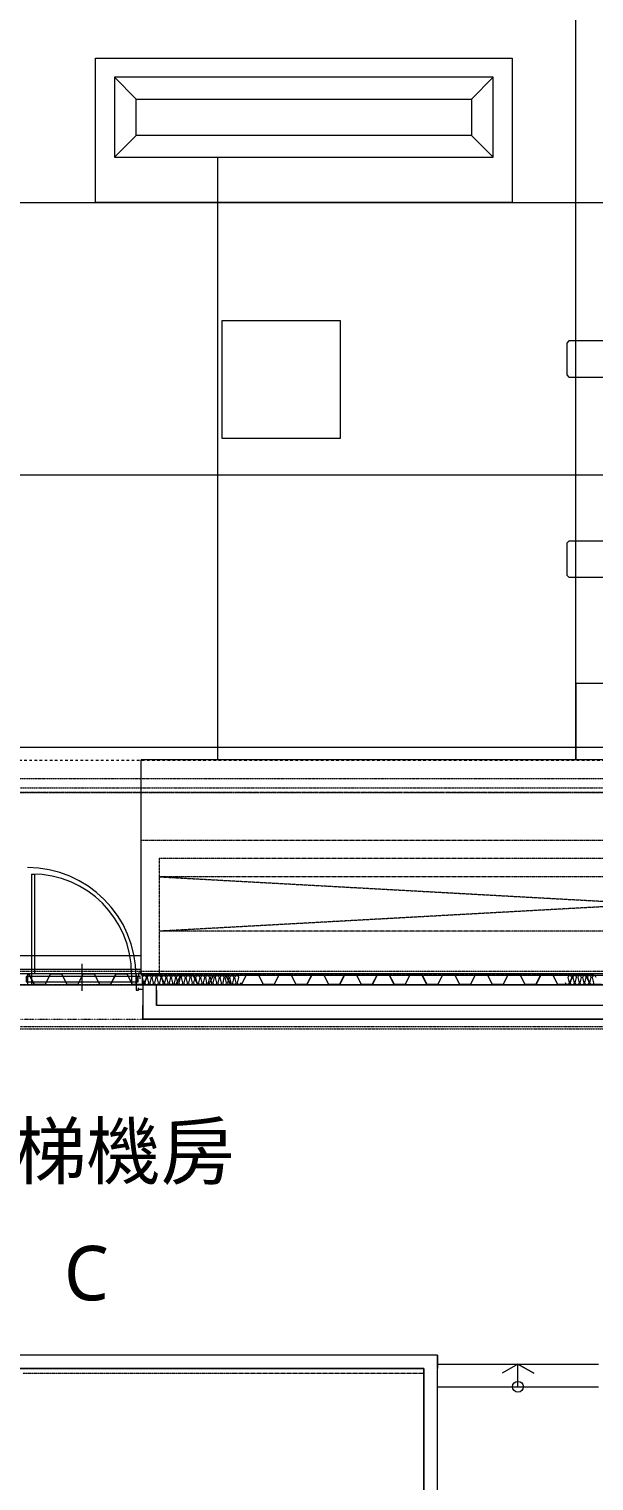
# Model space of a CAD drawing. Extents: x -32000 to 401936, y -48083 to 131250.
# Drawn here: x 245868 to 252101, y 24912 to 40912 of the extents above; entities that cross this region are included whole.
import ezdxf
from ezdxf.enums import TextEntityAlignment as Align

# ---------------------------------------------------------------- set-up
doc = ezdxf.new("R2010")
doc.units = 0
doc.header["$LTSCALE"] = 10
for name, pattern in [('H12PL4$0$JJP_三點線', [0.9, 0.3, -0.15, 0, -0.15, 0, -0.15, 0, -0.15]), ('H12PL4$0$JJP_虛線(退縮線、投影線、地下室範圍、非屬本工程、圖面分區)', [0.45, 0.3, -0.15]), ('H12PL4$0$TAI_虛線', [5.644, 2.822, -2.822]), ('XFM7P40ICA$0$H12PL4$0$DOTK1', [0.01, 0.005, -0.005]), ('XFM7P40ICA$0$H12PL4$0$JJP_三點線', [0.9, 0.3, -0.15, 0, -0.15, 0, -0.15, 0, -0.15]), ('XFM7P40ICA$0$H12PL4$0$JJP_虛線(退縮線、投影線、地下室範圍、非屬本工程、圖面分區)', [0.45, 0.3, -0.15])]:
    doc.linetypes.add(name, pattern=pattern)
for name, color, linetype in [('H12PL4$0$A-WALL-EX', 252, 'Continuous'), ('H12PL4$0$A-WALL-IN', 252, 'Continuous'), ('H12PL4$0$A-ZONE', 252, 'Continuous'), ('H12PL4$0$Door', 252, 'Continuous'), ('H12PL4$0$S-GRID', 252, 'Continuous'), ('H12PL4$0$S-SLAB-SHOW', 252, 'Continuous'), ('XFM7P40ICA$0$H12PL4$0$A-CLNG', 252, 'Continuous'), ('XFM7P40ICA$0$H12PL4$0$A-WALL-EX', 252, 'Continuous'), ('XFM7P40ICA$0$H12PL4$0$Hattch', 252, 'Continuous'), ('XFM7P40ICA$0$H12PL4$0$L40_19_$ALDG', 252, 'Continuous'), ('XFM7P40ICA$0$H12PL4$0$L40_19_GW', 252, 'Continuous'), ('XFM7P40ICA$0$H12PL4$0$L40_19_KAIDAN', 252, 'Continuous'), ('XFM7P40ICA$0$H12PL4$0$L40_19_MEJI', 252, 'Continuous'), ('XFM7P40ICA$0$H12PL4$0$L40_19_SIAGE1', 252, 'Continuous'), ('XFM7P40ICA$0$H12PL4$0$L40_19_SIAGE2', 252, 'Continuous'), ('XFM7P40ICA$0$H12PL4$0$L40_19_SIAGE3', 252, 'Continuous'), ('XFM7P40ICA$0$H12PL4$0$L40_19_SUGATA2', 252, 'Continuous'), ('XFM7P40ICA$0$H12PL4$0$L40_19_SUGATA3', 252, 'Continuous'), ('XFM7P40ICA$0$H12PL4$0$L40_19_SUGATAD', 252, 'Continuous'), ('XFM7P40ICA$0$H12PL4$0$L40_19_TATEGU1', 252, 'Continuous'), ('XFM7P40ICA$0$H12PL4$0$L40_19_TATEGU3', 252, 'Continuous'), ('XFM7P40ICA$0$H12PL4$0$L40_19_設備基礎', 252, 'Continuous'), ('XFM7P40ICA$0$H12PL4$0$S-GRID', 252, 'Continuous')]:
    doc.layers.add(name, color=color, linetype=linetype)
doc.styles.add('H12PL4$0$Standard', font='', dxfattribs={"width": 0.8})
doc.styles.get('H12PL4$0$Standard').set_extended_font_data('Microsoft JhengHei')

# ---------------------------------------------------------------- blocks, each defined once
blk = doc.blocks.new('XFM7P40ICA$0$H12PL4')
at = {"layer": 'XFM7P40ICA$0$H12PL4$0$A-CLNG', "lineweight": 0, "flags": 128}
blk.add_lwpolyline([(243300, 26150), (250225, 26150), (250225, 22725), (252150, 22725), (252150, 9575), (245975, 9575), (245975, 12725), (243300, 12725)], close=True, dxfattribs=at)
at = {"layer": 'XFM7P40ICA$0$H12PL4$0$A-WALL-EX', "linetype": 'XFM7P40ICA$0$H12PL4$0$JJP_虛線(退縮線、投影線、地下室範圍、非屬本工程、圖面分區)', "lineweight": 0}
blk.add_line((244350, 32550), (253450, 32550), dxfattribs=at)
at = {"layer": 'XFM7P40ICA$0$H12PL4$0$A-WALL-EX', "linetype": 'XFM7P40ICA$0$H12PL4$0$JJP_虛線(退縮線、投影線、地下室範圍、非屬本工程、圖面分區)', "lineweight": 0, "flags": 128}
for points in [[(253450, 32650), (244350, 32650)], [(244300, 32500), (253600, 32500)], [(263295, 30525), (243075, 30525)], [(263319.5, 30380), (243220, 30380)], [(243680.5, 29919.5), (263319.5, 29919.5)], [(243705, 29895), (263295, 29895)]]:
    blk.add_lwpolyline(points, dxfattribs=at)
at = {"layer": 'XFM7P40ICA$0$H12PL4$0$A-WALL-EX', "lineweight": 0, "flags": 128}
for points in [[(261965, 30500), (243300, 30500)], [(260500, 30500), (244300, 30500)], [(243300, 30380), (261965, 30380)], [(247275, 30380), (247125, 30380)], [(247125, 30380), (247125, 30150)], [(247275, 30150), (247275, 30380)], [(247125, 30000), (247125, 30150)], [(252215, 30150), (247275, 30150)], [(247125, 30000), (252215, 30000)], [(250375, 26300), (243680.5, 26300)], [(250375, 26300), (250375, 26150)], [(243680.5, 26150), (250225, 26150)], [(250225, 26150), (250225, 22725)], [(250375, 22875), (250375, 26150)]]:
    blk.add_lwpolyline(points, dxfattribs=at)
at = {"layer": 'XFM7P40ICA$0$H12PL4$0$Hattch', "lineweight": 0}
for p, q in [((245926.2, 30380), (245867.1, 30498.3)), ((245927.3, 30381.7), (245868.1, 30500)), ((246045.2, 30381.7), (246104.4, 30500)), ((246046.2, 30380), (246105.4, 30498.3)), ((246104.4, 30500), (246228.1, 30500)), ((246227.1, 30498.3), (246105.4, 30498.3)), ((246287.3, 30380), (246228.1, 30498.3)), ((246288.3, 30381.7), (246229.2, 30500)), ((246406.2, 30381.7), (246465.4, 30500)), ((246407.3, 30380), (246466.4, 30498.3)), ((246465.4, 30500), (246589.2, 30500)), ((246588.1, 30498.3), (246466.4, 30498.3)), ((246648.3, 30380), (246589.2, 30498.3)), ((246649.4, 30381.7), (246590.2, 30500)), ((246767.3, 30381.7), (246826.4, 30500)), ((246768.3, 30380), (246827.5, 30498.3)), ((246826.4, 30500), (246950.2, 30500)), ((246949.2, 30498.3), (246827.5, 30498.3)), ((247009.4, 30380), (246950.2, 30498.3)), ((247010.4, 30381.7), (246951.2, 30500)), ((247128.3, 30381.7), (247187.5, 30500)), ((247129.4, 30380), (247188.5, 30498.3)), ((247187.5, 30500), (247311.2, 30500)), ((247310.2, 30498.3), (247188.5, 30498.3)), ((247370.4, 30380), (247311.2, 30498.3)), ((247371.4, 30381.7), (247312.3, 30500)), ((247489.4, 30381.7), (247548.5, 30500)), ((247490.4, 30380), (247549.6, 30498.3)), ((247548.5, 30500), (247672.3, 30500)), ((247671.2, 30498.3), (247549.6, 30498.3)), ((247731.4, 30380), (247672.3, 30498.3)), ((247732.5, 30381.7), (247673.3, 30500)), ((247850.4, 30381.7), (247909.6, 30500)), ((247851.4, 30380), (247910.6, 30498.3)), ((247909.6, 30500), (248033.3, 30500)), ((248032.3, 30498.3), (247910.6, 30498.3)), ((248092.5, 30380), (248033.3, 30498.3)), ((248093.5, 30381.7), (248034.3, 30500)), ((248211.4, 30381.7), (248270.6, 30500)), ((248212.5, 30380), (248271.6, 30498.3)), ((248270.6, 30500), (248394.3, 30500)), ((248393.3, 30498.3), (248271.6, 30498.3)), ((248453.5, 30380), (248394.3, 30498.3)), ((248454.5, 30381.7), (248395.4, 30500)), ((248572.5, 30381.7), (248631.6, 30500)), ((248573.5, 30380), (248632.7, 30498.3)), ((248631.6, 30500), (248755.4, 30500)), ((248754.3, 30498.3), (248632.7, 30498.3)), ((248814.5, 30380), (248755.4, 30498.3)), ((248815.6, 30381.7), (248756.4, 30500)), ((248933.5, 30381.7), (248992.7, 30500)), ((248934.5, 30380), (248993.7, 30498.3)), ((248992.7, 30500), (249116.4, 30500)), ((249115.4, 30498.3), (248993.7, 30498.3)), ((249175.6, 30380), (249116.4, 30498.3)), ((249176.6, 30381.7), (249117.5, 30500)), ((249294.5, 30381.7), (249353.7, 30500)), ((249295.6, 30380), (249354.7, 30498.3)), ((249353.7, 30500), (249477.5, 30500)), ((249476.4, 30498.3), (249354.7, 30498.3)), ((249536.6, 30380), (249477.5, 30498.3)), ((249537.7, 30381.7), (249478.5, 30500)), ((249655.6, 30381.7), (249714.7, 30500)), ((249656.6, 30380), (249715.8, 30498.3)), ((249714.7, 30500), (249838.5, 30500)), ((249837.5, 30498.3), (249715.8, 30498.3)), ((249897.7, 30380), (249838.5, 30498.3)), ((249898.7, 30381.7), (249839.5, 30500)), ((250016.6, 30381.7), (250075.8, 30500)), ((250017.7, 30380), (250076.8, 30498.3)), ((250075.8, 30500), (250199.5, 30500)), ((250198.5, 30498.3), (250076.8, 30498.3)), ((250258.7, 30380), (250199.5, 30498.3)), ((250259.7, 30381.7), (250200.6, 30500)), ((250377.7, 30381.7), (250436.8, 30500)), ((250378.7, 30380), (250437.9, 30498.3)), ((250436.8, 30500), (250560.6, 30500)), ((250559.5, 30498.3), (250437.9, 30498.3)), ((250619.7, 30380), (250560.6, 30498.3)), ((250620.8, 30381.7), (250561.6, 30500)), ((250738.7, 30381.7), (250797.9, 30500)), ((250739.7, 30380), (250798.9, 30498.3)), ((250797.9, 30500), (250921.6, 30500)), ((250920.6, 30498.3), (250798.9, 30498.3)), ((250980.8, 30380), (250921.6, 30498.3)), ((250981.8, 30381.7), (250922.7, 30500)), ((251099.7, 30381.7), (251158.9, 30500)), ((251100.8, 30380), (251159.9, 30498.3)), ((251158.9, 30500), (251282.7, 30500)), ((251281.6, 30498.3), (251159.9, 30498.3)), ((251341.8, 30380), (251282.7, 30498.3)), ((251342.9, 30381.7), (251283.7, 30500)), ((251460.8, 30381.7), (251519.9, 30500)), ((251461.8, 30380), (251521, 30498.3)), ((251519.9, 30500), (251643.7, 30500)), ((251642.7, 30498.3), (251521, 30498.3)), ((251702.9, 30380), (251643.7, 30498.3)), ((251703.9, 30381.7), (251644.7, 30500)), ((251821.8, 30381.7), (251881, 30500)), ((251822.9, 30380), (251882, 30498.3)), ((251881, 30500), (252004.7, 30500)), ((252003.7, 30498.3), (251882, 30498.3)), ((252063.9, 30380), (252004.7, 30498.3)), ((252064.9, 30381.7), (252005.8, 30500)), ((246046.2, 30380), (245926.2, 30380)), ((246045.2, 30381.7), (245927.3, 30381.7)), ((246407.3, 30380), (246287.3, 30380)), ((246406.2, 30381.7), (246288.3, 30381.7)), ((246768.3, 30380), (246648.3, 30380)), ((246767.3, 30381.7), (246649.4, 30381.7)), ((247129.4, 30380), (247009.4, 30380)), ((247128.3, 30381.7), (247010.4, 30381.7)), ((247490.4, 30380), (247370.4, 30380)), ((247489.4, 30381.7), (247371.4, 30381.7)), ((247851.4, 30380), (247731.4, 30380)), ((247850.4, 30381.7), (247732.5, 30381.7)), ((248212.5, 30380), (248092.5, 30380)), ((248211.4, 30381.7), (248093.5, 30381.7)), ((248573.5, 30380), (248453.5, 30380)), ((248572.5, 30381.7), (248454.5, 30381.7)), ((248934.5, 30380), (248814.5, 30380)), ((248933.5, 30381.7), (248815.6, 30381.7)), ((249295.6, 30380), (249175.6, 30380)), ((249294.5, 30381.7), (249176.6, 30381.7)), ((249656.6, 30380), (249536.6, 30380)), ((249655.6, 30381.7), (249537.7, 30381.7)), ((250017.7, 30380), (249897.7, 30380)), ((250016.6, 30381.7), (249898.7, 30381.7)), ((250378.7, 30380), (250258.7, 30380)), ((250377.7, 30381.7), (250259.7, 30381.7)), ((250739.7, 30380), (250619.7, 30380)), ((250738.7, 30381.7), (250620.8, 30381.7)), ((251100.8, 30380), (250980.8, 30380)), ((251099.7, 30381.7), (250981.8, 30381.7)), ((251461.8, 30380), (251341.8, 30380)), ((251460.8, 30381.7), (251342.9, 30381.7)), ((251822.9, 30380), (251702.9, 30380)), ((251821.8, 30381.7), (251703.9, 30381.7)), ((252183.9, 30380), (252063.9, 30380)), ((252182.9, 30381.7), (252064.9, 30381.7))]:
    blk.add_line(p, q, dxfattribs=at)
at = {"layer": 'XFM7P40ICA$0$H12PL4$0$L40_19_$ALDG', "linetype": 'XFM7P40ICA$0$H12PL4$0$DOTK1', "lineweight": 0}
blk.add_line((245800, 26100), (250225, 26100), dxfattribs=at)
at = {"layer": 'XFM7P40ICA$0$H12PL4$0$L40_19_GW', "lineweight": 0, "flags": 128}
for points in [[(247134.4, 30401.1), (247120, 30459.9, -1), (247161.2, 30459.9), (247146.8, 30401.1, 1), (247188, 30401.1), (247173.6, 30459.9, -1), (247214.8, 30459.9), (247200.4, 30401.1, 1), (247241.6, 30401.1), (247227.2, 30459.9, -1), (247268.4, 30459.9), (247254, 30401.1, 1), (247295.2, 30401.1), (247280.8, 30459.9, -1), (247322, 30459.9), (247307.6, 30401.1, 1), (247348.8, 30401.1), (247334.4, 30459.9, -1), (247375.6, 30459.9), (247361.2, 30401.1, 1), (247402.4, 30401.1), (247388, 30459.9, -1), (247429.2, 30459.9), (247414.8, 30401.1, 1), (247456, 30401.1), (247441.6, 30459.9, -1), (247482.8, 30459.9), (247468.4, 30401.1, 1), (247509.6, 30401.1), (247495.2, 30459.9, -1), (247536.4, 30459.9), (247522, 30401.1, 1), (247563.2, 30401.1), (247548.8, 30459.9, -1), (247590, 30459.9), (247575.6, 30401.1, 1), (247616.8, 30401.1), (247602.4, 30459.9, -1), (247643.6, 30459.9), (247629.2, 30401.1, 1), (247670.4, 30401.1), (247656, 30459.9, -1), (247697.2, 30459.9), (247682.8, 30401.1, 1), (247724, 30401.1), (247709.6, 30459.9, -1), (247750.8, 30459.9), (247736.4, 30401.1, 1), (247777.6, 30401.1), (247763.2, 30459.9, -1), (247804.4, 30459.9), (247790, 30401.1, 1), (247831.2, 30401.1), (247816.8, 30459.9, -1), (247858, 30459.9), (247843.6, 30401.1, 1), (247884.8, 30401.1), (247870.4, 30459.9, -1), (247911.6, 30459.9), (247897.2, 30401.1, 1), (247938.4, 30401.1), (247924, 30459.9, -1), (247965.2, 30459.9), (247950.8, 30401.1, 1), (247992, 30401.1), (247977.6, 30459.9, -1), (248018.8, 30459.9), (248004.4, 30401.1, 1), (248045.6, 30401.1), (248031.2, 30459.9, -1), (248072.4, 30459.9), (248058, 30401.1, 1), (248099.2, 30401.1), (248084.8, 30459.9, -1), (248126, 30459.9), (248111.6, 30401.1, 1), (248152.8, 30401.1), (248138.4, 30459.9, -1), (248179.6, 30459.9), (248165.2, 30401.1, 1), (248206.4, 30401.1)], [(252123.8, 30459.9, 1), (252082.5, 30459.9), (252097, 30401.1, -1), (252055.7, 30401.1), (252070.2, 30459.9, 1), (252028.9, 30459.9), (252043.4, 30401.1, -1), (252002.1, 30401.1), (252016.6, 30459.9, 1), (251975.3, 30459.9), (251989.8, 30401.1, -1), (251948.5, 30401.1), (251963, 30459.9, 1), (251921.7, 30459.9), (251936.2, 30401.1, -1), (251894.9, 30401.1), (251909.4, 30459.9, 1), (251868.1, 30459.9), (251882.6, 30401.1, -1), (251841.3, 30401.1), (251855.8, 30459.9, 1), (251814.5, 30459.9), (251829, 30401.1, -1), (251787.7, 30401.1)]]:
    blk.add_lwpolyline(points, format="xyb", dxfattribs=at)
at = {"layer": 'XFM7P40ICA$0$H12PL4$0$L40_19_KAIDAN', "lineweight": 0, "flags": 128}
blk.add_lwpolyline([(251262.5, 25950), (251262.5, 26200), (251437.5, 26100), (251262.5, 26200), (251087.5, 26100)], dxfattribs=at)
at = {"layer": 'XFM7P40ICA$0$H12PL4$0$L40_19_MEJI', "lineweight": 0}
for p, q in [((251900, 32860), (251900, 90200)), ((247950, 32860), (247950, 39500)), ((244130, 39000), (260600, 39000)), ((244130, 36000), (260600, 36000)), ((245350, 33000), (252350, 33000))]:
    blk.add_line(p, q, dxfattribs=at)
at = {"layer": 'XFM7P40ICA$0$H12PL4$0$L40_19_MEJI', "lineweight": 0, "flags": 128}
blk.add_lwpolyline([(246600, 39000), (246600, 40590), (251200, 40590), (251200, 39000)], close=True, dxfattribs=at)
blk.add_lwpolyline([(253300, 32860), (253300, 33700), (251900, 33700), (251900, 32860)], dxfattribs=at)
at = {"layer": 'XFM7P40ICA$0$H12PL4$0$L40_19_SIAGE1', "lineweight": 0}
for p, q in [((247075, 30332), (247125, 30332)), ((247125, 30332), (247125, 30000)), ((252250, 30000), (247125, 30000)), ((250375, 26300), (243300, 26300)), ((250375, 22875), (250375, 26300)), ((250225, 26150), (243300, 26150)), ((250225, 22725), (250225, 26150))]:
    blk.add_line(p, q, dxfattribs=at)
at = {"layer": 'XFM7P40ICA$0$H12PL4$0$L40_19_SIAGE2', "lineweight": 0, "flags": 128}
blk.add_lwpolyline([(252118.8, 30500), (252094, 30500), (252094, 30485.5), (252069.2, 30485.5), (252069.2, 30500), (252044.4, 30500), (252044.4, 30485.5), (252019.6, 30485.5), (252019.6, 30500), (251994.8, 30500), (251994.8, 30485.5), (251970, 30485.5), (251970, 30500), (251945.2, 30500), (251945.2, 30485.5), (251920.4, 30485.5), (251920.4, 30500), (251895.6, 30500), (251895.6, 30485.5), (251870.8, 30485.5), (251870.8, 30500), (251846, 30500), (251846, 30485.5), (251821.2, 30485.5), (251821.2, 30500), (251798, 30500), (251798, 30485.5), (251773.2, 30485.5), (251773.2, 30500), (251748.4, 30500), (251748.4, 30485.5), (251723.6, 30485.5), (251723.6, 30500), (251698.8, 30500), (251698.8, 30485.5), (251674, 30485.5), (251674, 30500), (251649.2, 30500), (251649.2, 30485.5), (251624.4, 30485.5), (251624.4, 30500), (251599.6, 30500), (251599.6, 30485.5), (251574.8, 30485.5), (251574.8, 30500), (251550, 30500), (251550, 30485.5), (251525.2, 30485.5), (251525.2, 30500), (251500.4, 30500), (251500.4, 30485.5), (251475.6, 30485.5), (251475.6, 30500), (251450.8, 30500), (251450.8, 30485.5), (251426, 30485.5), (251426, 30500), (251401.2, 30500), (251401.2, 30485.5), (251376.4, 30485.5), (251376.4, 30500), (251351.6, 30500), (251351.6, 30485.5), (251326.8, 30485.5), (251326.8, 30500), (251302, 30500), (251302, 30485.5), (251277.2, 30485.5), (251277.2, 30500), (251252.4, 30500), (251252.4, 30485.5), (251227.6, 30485.5), (251227.6, 30500), (251202.8, 30500), (251202.8, 30485.5), (251178, 30485.5), (251178, 30500), (251153.2, 30500), (251153.2, 30485.5), (251128.4, 30485.5), (251128.4, 30500), (251103.6, 30500), (251103.6, 30485.5), (251078.8, 30485.5), (251078.8, 30500), (251054, 30500), (251054, 30485.5), (251029.2, 30485.5), (251029.2, 30500), (251004.4, 30500), (251004.4, 30485.5), (250979.6, 30485.5), (250979.6, 30500), (250954.8, 30500), (250954.8, 30485.5), (250930, 30485.5), (250930, 30500), (250905.2, 30500), (250905.2, 30485.5), (250880.4, 30485.5), (250880.4, 30500), (250855.6, 30500), (250855.6, 30485.5), (250830.8, 30485.5), (250830.8, 30500), (250806, 30500), (250806, 30485.5), (250781.2, 30485.5), (250781.2, 30500), (250756.4, 30500), (250756.4, 30485.5), (250731.6, 30485.5), (250731.6, 30500), (250706.8, 30500), (250706.8, 30485.5), (250682, 30485.5), (250682, 30500), (250657.2, 30500), (250657.2, 30485.5), (250632.4, 30485.5), (250632.4, 30500), (250607.6, 30500), (250607.6, 30485.5), (250582.8, 30485.5), (250582.8, 30500), (250558, 30500), (250558, 30485.5), (250533.2, 30485.5), (250533.2, 30500), (250508.4, 30500), (250508.4, 30485.5), (250483.6, 30485.5), (250483.6, 30500), (250458.8, 30500), (250458.8, 30485.5), (250434, 30485.5), (250434, 30500), (250409.2, 30500), (250409.2, 30485.5), (250384.4, 30485.5), (250384.4, 30500), (250359.6, 30500), (250359.6, 30485.5), (250334.8, 30485.5), (250334.8, 30500), (250310, 30500), (250310, 30485.5), (250285.2, 30485.5), (250285.2, 30500), (250260.4, 30500), (250260.4, 30485.5), (250235.6, 30485.5), (250235.6, 30500), (250210.8, 30500), (250210.8, 30485.5), (250186, 30485.5), (250186, 30500), (250161.2, 30500), (250161.2, 30485.5), (250136.4, 30485.5), (250136.4, 30500), (250111.6, 30500), (250111.6, 30485.5), (250086.8, 30485.5), (250086.8, 30500), (250062, 30500), (250062, 30485.5), (250037.2, 30485.5), (250037.2, 30500), (250012.4, 30500), (250012.4, 30485.5), (249987.6, 30485.5), (249987.6, 30500), (249962.8, 30500), (249962.8, 30485.5), (249938, 30485.5), (249938, 30500), (249913.2, 30500), (249913.2, 30485.5), (249888.4, 30485.5), (249888.4, 30500), (249863.6, 30500), (249863.6, 30485.5), (249838.8, 30485.5), (249838.8, 30500), (249814, 30500), (249814, 30485.5), (249789.2, 30485.5), (249789.2, 30500), (249766, 30500), (249766, 30485.5), (249741.2, 30485.5), (249741.2, 30500), (249716.4, 30500), (249716.4, 30485.5), (249691.6, 30485.5), (249691.6, 30500), (249666.8, 30500), (249666.8, 30485.5), (249642, 30485.5), (249642, 30500), (249617.2, 30500), (249617.2, 30485.5), (249592.4, 30485.5), (249592.4, 30500), (249567.6, 30500), (249567.6, 30485.5), (249542.8, 30485.5), (249542.8, 30500), (249518, 30500), (249518, 30485.5), (249493.2, 30485.5), (249493.2, 30500), (249468.4, 30500), (249468.4, 30485.5), (249443.6, 30485.5), (249443.6, 30500), (249418.8, 30500), (249418.8, 30485.5), (249394, 30485.5), (249394, 30500), (249369.2, 30500), (249369.2, 30485.5), (249344.4, 30485.5), (249344.4, 30500), (249319.6, 30500), (249319.6, 30485.5), (249294.8, 30485.5), (249294.8, 30500), (249270, 30500), (249270, 30485.5), (249245.2, 30485.5), (249245.2, 30500), (249220.4, 30500), (249220.4, 30485.5), (249195.6, 30485.5), (249195.6, 30500), (249170.8, 30500), (249170.8, 30485.5), (249146, 30485.5), (249146, 30500), (249121.2, 30500), (249121.2, 30485.5), (249096.4, 30485.5), (249096.4, 30500), (249071.6, 30500), (249071.6, 30485.5), (249046.8, 30485.5), (249046.8, 30500), (249022, 30500), (249022, 30485.5), (248997.2, 30485.5), (248997.2, 30500), (248972.4, 30500), (248972.4, 30485.5), (248947.6, 30485.5), (248947.6, 30500), (248922.8, 30500), (248922.8, 30485.5), (248898, 30485.5), (248898, 30500), (248873.2, 30500), (248873.2, 30485.5), (248848.4, 30485.5), (248848.4, 30500), (248823.6, 30500), (248823.6, 30485.5), (248798.8, 30485.5), (248798.8, 30500), (248774, 30500), (248774, 30485.5), (248749.2, 30485.5), (248749.2, 30500), (248724.4, 30500), (248724.4, 30485.5), (248699.6, 30485.5), (248699.6, 30500), (248674.8, 30500), (248674.8, 30485.5), (248650, 30485.5), (248650, 30500), (248625.2, 30500), (248625.2, 30485.5), (248600.4, 30485.5), (248600.4, 30500), (248575.6, 30500), (248575.6, 30485.5), (248550.8, 30485.5), (248550.8, 30500), (248526, 30500), (248526, 30485.5), (248501.2, 30485.5), (248501.2, 30500), (248476.4, 30500), (248476.4, 30485.5), (248451.6, 30485.5), (248451.6, 30500), (248426.8, 30500), (248426.8, 30485.5), (248402, 30485.5), (248402, 30500), (248377.2, 30500), (248377.2, 30485.5), (248352.4, 30485.5), (248352.4, 30500), (248327.6, 30500), (248327.6, 30485.5), (248302.8, 30485.5), (248302.8, 30500), (248278, 30500), (248278, 30485.5), (248253.2, 30485.5), (248253.2, 30500), (248228.4, 30500), (248228.4, 30485.5), (248203.6, 30485.5), (248203.6, 30500), (248178.8, 30500), (248178.8, 30485.5), (248154, 30485.5), (248154, 30500), (248129.2, 30500), (248129.2, 30485.5), (248104.4, 30485.5), (248104.4, 30500), (248080, 30500), (248080, 30485.5), (248055.2, 30485.5), (248055.2, 30500), (248030.4, 30500), (248030.4, 30485.5), (248005.6, 30485.5), (248005.6, 30500), (247980.8, 30500), (247980.8, 30485.5), (247956, 30485.5), (247956, 30500), (247931.2, 30500), (247931.2, 30485.5), (247906.4, 30485.5), (247906.4, 30500), (247881.6, 30500), (247881.6, 30485.5), (247856.8, 30485.5), (247856.8, 30500), (247832, 30500), (247832, 30485.5), (247807.2, 30485.5), (247807.2, 30500), (247782.4, 30500), (247782.4, 30485.5), (247757.6, 30485.5), (247757.6, 30500), (247732.8, 30500), (247732.8, 30485.5), (247708, 30485.5), (247708, 30500), (247683.2, 30500), (247683.2, 30485.5), (247658.4, 30485.5), (247658.4, 30500), (247633.6, 30500), (247633.6, 30485.5), (247608.8, 30485.5), (247608.8, 30500), (247584, 30500), (247584, 30485.5), (247559.2, 30485.5), (247559.2, 30500), (247534.4, 30500), (247534.4, 30485.5), (247509.6, 30485.5), (247509.6, 30500), (247484.8, 30500), (247484.8, 30485.5), (247460, 30485.5), (247460, 30500), (247435.2, 30500), (247435.2, 30485.5), (247410.4, 30485.5), (247410.4, 30500), (247385.6, 30500), (247385.6, 30485.5), (247360.8, 30485.5), (247360.8, 30500), (247336, 30500), (247336, 30485.5), (247311.2, 30485.5), (247311.2, 30500), (247286.4, 30500), (247286.4, 30485.5), (247261.6, 30485.5), (247261.6, 30500), (247236.8, 30500), (247236.8, 30485.5), (247212, 30485.5), (247212, 30500), (247187.2, 30500), (247187.2, 30485.5), (247162.4, 30485.5), (247162.4, 30500), (247137.6, 30500), (247137.6, 30485.5), (247105, 30485.5)], dxfattribs=at)
at = {"layer": 'XFM7P40ICA$0$H12PL4$0$L40_19_SIAGE3', "lineweight": 0}
for p, q in [((247120, 30380.5), (247120, 30480.5)), ((258665, 30480.5), (247120, 30480.5)), ((258665, 30380.5), (247120, 30380.5)), ((247275, 30322), (247275, 30150)), ((252250, 30150), (247275, 30150))]:
    blk.add_line(p, q, dxfattribs=at)
at = {"layer": 'XFM7P40ICA$0$H12PL4$0$L40_19_SUGATA2', "lineweight": 0}
for p in [(247105, 30500), (258435, 32860)]:
    blk.add_line(p, (247105, 32860), dxfattribs=at)
at = {"layer": 'XFM7P40ICA$0$H12PL4$0$L40_19_SUGATA3', "lineweight": 0}
for p, q in [((247050, 40140), (246810, 40380)), ((250750, 40140), (250990, 40380)), ((247050, 39740), (246810, 39500)), ((250750, 39740), (250990, 39500)), ((247105, 30700), (244300, 30700)), ((247105, 30550), (244150, 30550)), ((250375, 26200), (252150, 26200)), ((250375, 25950), (252150, 25950))]:
    blk.add_line(p, q, dxfattribs=at)
blk.add_circle((251262.5, 25950), 60, dxfattribs=at)
at = {"layer": 'XFM7P40ICA$0$H12PL4$0$L40_19_SUGATAD', "linetype": 'XFM7P40ICA$0$H12PL4$0$DOTK1', "lineweight": 0}
for p, q in [((253600, 32500), (244600, 32500)), ((258405, 31970), (247105, 31970)), ((247305, 31770), (247305, 30500)), ((258205, 31770), (247305, 31770)), ((258205, 31570), (247305, 31570)), ((247305, 31570), (258205, 30970)), ((258205, 31570), (247305, 30970)), ((258205, 30970), (247305, 30970))]:
    blk.add_line(p, q, dxfattribs=at)
at = {"layer": 'XFM7P40ICA$0$H12PL4$0$L40_19_TATEGU1', "lineweight": 0, "flags": 128}
for points in [[(247095, 30447), (247095, 30472), (247070, 30472), (247070, 30407), (247050, 30407), (247050, 30322), (247075, 30322), (247075, 30347)], [(247080, 30472), (247080, 30510), (247105, 30510), (247105, 30485)]]:
    blk.add_lwpolyline(points, dxfattribs=at)
at = {"layer": 'XFM7P40ICA$0$H12PL4$0$L40_19_TATEGU3', "lineweight": 0}
blk.add_line((246450, 30612), (246450, 30312), dxfattribs=at)
at = {"layer": 'XFM7P40ICA$0$H12PL4$0$L40_19_TATEGU3', "lineweight": 0, "flags": 128}
blk.add_lwpolyline([(247065, 30472), (245835, 30472), (245835, 30412), (247065, 30412)], close=True, dxfattribs=at)
at = {"layer": 'XFM7P40ICA$0$H12PL4$0$L40_19_TATEGU3', "lineweight": 0}
blk.add_arc((245850, 30472), 1200, 0, 90, dxfattribs=at)
at = {"layer": 'XFM7P40ICA$0$H12PL4$0$L40_19_設備基礎', "lineweight": 0, "flags": 128}
for points in [[(250990, 39500), (250990, 40380), (246810, 40380), (246810, 39500)], [(247050, 39740), (247050, 40140), (250750, 40140), (250750, 39740)], [(248000, 36400), (248000, 37700), (249300, 37700), (249300, 36400)], [(251825, 37075), (255475, 37075), (255500, 37100), (255500, 37450), (255475, 37475), (251825, 37475), (251800, 37450), (251800, 37100)], [(251825, 34870), (255475, 34870), (255500, 34895), (255500, 35245), (255475, 35270), (251825, 35270), (251800, 35245), (251800, 34895)]]:
    blk.add_lwpolyline(points, close=True, dxfattribs=at)
at = {"layer": 'XFM7P40ICA$0$H12PL4$0$S-GRID', "linetype": 'XFM7P40ICA$0$H12PL4$0$JJP_三點線', "lineweight": 0}
blk.add_line((-29000, 30000), (289600, 30000), dxfattribs=at)
blk = doc.blocks.new('XFM7P40ICA')
blk.add_blockref('XFM7P40ICA$0$H12PL4', (0, 0))
blk = doc.blocks.new('H12PL4$0$萬用門(22改)-REVISED[6]_1')
at = {"layer": 'H12PL4$0$Door', "color": 5, "lineweight": 0}
for p, q in [((24590, 3050), (24590, 3160)), ((24590, 3160), (24593, 3160)), ((24593, 3160), (24593, 3050)), ((24590, 3050), (24585, 3050)), ((24585, 3050), (24585, 3038)), ((24593, 3050), (24590, 3050)), ((24590, 3038), (24590, 3050)), ((24705, 3050), (24700, 3050)), ((24700, 3050), (24700, 3038)), ((24705, 3038), (24705, 3050)), ((24585, 3038), (24590, 3038)), ((24700, 3038), (24705, 3038))]:
    blk.add_line(p, q, dxfattribs=at)
blk.add_arc((24590, 3050), 110, 0, 90, dxfattribs=at)
blk = doc.blocks.new('H12PL4')
at = {"layer": 'H12PL4$0$A-WALL-EX', "lineweight": 0}
blk.add_line((247050, 30500), (247050, 30380), dxfattribs=at)
at = {"layer": 'H12PL4$0$A-WALL-EX', "lineweight": 0, "flags": 128}
for points in [[(258735, 30500), (247050, 30500)], [(247050, 30380), (258735, 30380)]]:
    blk.add_lwpolyline(points, dxfattribs=at)
at = {"layer": 'H12PL4$0$A-WALL-EX', "linetype": 'H12PL4$0$JJP_虛線(退縮線、投影線、地下室範圍、非屬本工程、圖面分區)', "lineweight": 0, "flags": 128}
for points in [[(263319.5, 30380), (243220, 30380)], [(243680.5, 29919.5), (263319.5, 29919.5)]]:
    blk.add_lwpolyline(points, dxfattribs=at)
at = {"layer": 'H12PL4$0$A-WALL-IN', "lineweight": 0, "flags": 128}
for points in [[(247275, 30380), (247125, 30380)], [(247125, 30380), (247125, 30150)], [(247275, 30150), (247275, 30380)], [(247125, 30000), (247125, 30150)], [(252215, 30150), (247275, 30150)], [(247125, 30000), (252215, 30000)], [(250375, 26300), (243680.5, 26300)], [(250375, 26300), (250375, 26150)], [(243680.5, 26150), (250225, 26150)], [(250225, 26150), (250225, 22725)], [(250375, 22875), (250375, 26150)]]:
    blk.add_lwpolyline(points, dxfattribs=at)
at = {"layer": 'H12PL4$0$S-GRID', "linetype": 'H12PL4$0$JJP_三點線', "lineweight": 0}
blk.add_line((-29000, 30000), (289600, 30000), dxfattribs=at)
at = {"layer": 'H12PL4$0$S-SLAB-SHOW', "linetype": 'H12PL4$0$TAI_虛線', "lineweight": 0, "flags": 128}
for points in [[(253350, 32850), (244371.03, 32850)], [(243219.5, 30380), (263780, 30380)]]:
    blk.add_lwpolyline(points, dxfattribs=at)
at = {"layer": 'H12PL4$0$S-SLAB-SHOW', "lineweight": 0, "flags": 128}
blk.add_lwpolyline([(260500, 30500), (244300, 30500)], dxfattribs=at)
at = {"layer": 'H12PL4$0$Door', "lineweight": 0, "xscale": 10, "yscale": 10, "zscale": 10}
blk.add_blockref('H12PL4$0$萬用門(22改)-REVISED[6]_1', (0, 0), dxfattribs=at)
at = {"layer": 'H12PL4$0$A-ZONE', "style": 'H12PL4$0$Standard'}
for s, p in [('電梯機房', (246500.43, 28844.75)), ('C', (246500.43, 27502.86))]:
    blk.add_text(s, height=600, dxfattribs=at).set_placement(p, align=Align.TOP_CENTER)

msp = doc.modelspace()

# ---------------------------------------------------------------- block references
msp.add_blockref('XFM7P40ICA', (0, 0))

# ---------------------------------------------------------------- next in the draw order: block references
msp.add_blockref('H12PL4', (0, 0))

doc.saveas('drawing.dxf')
